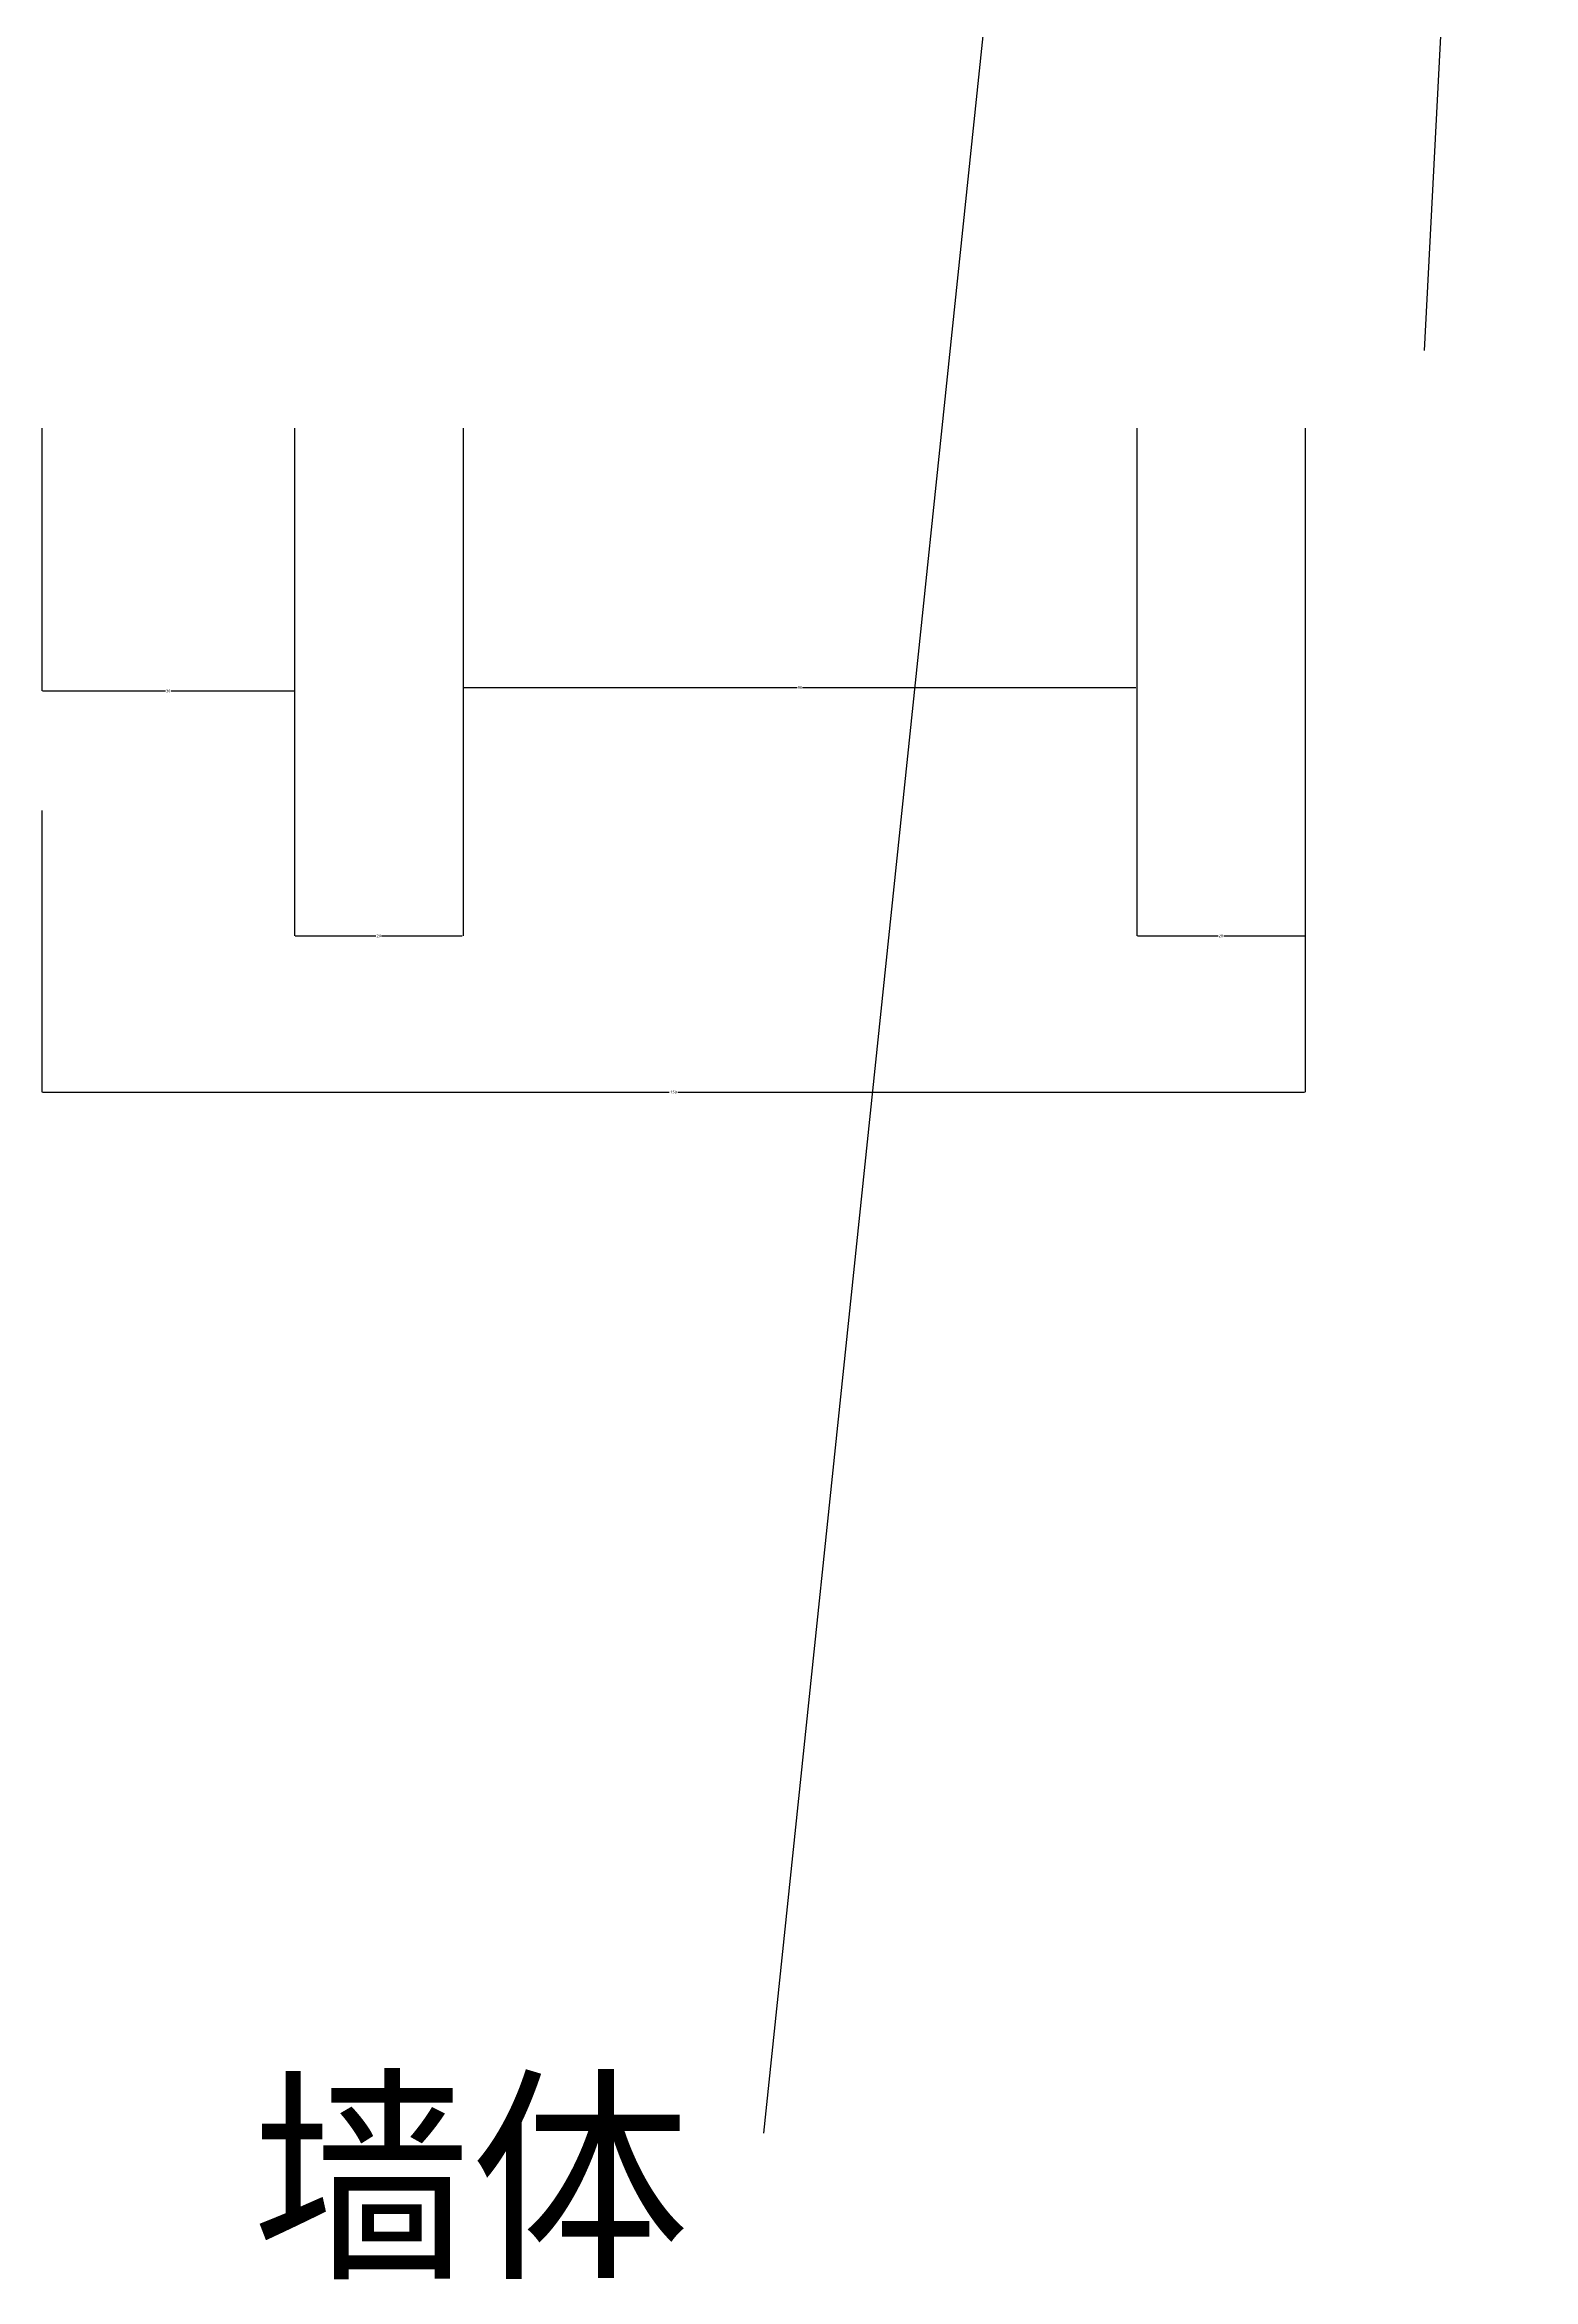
# Model space of a CAD drawing. Header units: metres. Extents: x 223 to 5327, y 242 to 6977.
# Drawn here: x 3529 to 4060, y 242 to 1038 of the extents above; entities that cross this region are included whole.
import ezdxf

# ---------------------------------------------------------------- set-up
doc = ezdxf.new("R2010")
doc.units = ezdxf.units.M
for name, color, linetype in [('3', 3, 'Continuous'), ('DIM', 3, 'Continuous'), ('TEXT', 3, 'Continuous')]:
    doc.layers.add(name, color=color, linetype=linetype)
doc.dimstyles.get("Standard").update_dxf_attribs({"dimtxt": 2.5, "dimasz": 2.5, "dimexe": 1.25, "dimexo": 0.625, "dimtad": 1, "dimcen": 2.5, "dimazin": 3, "dimtfac": 1, "dimtmove": 0, "dimatfit": 3})

# ---------------------------------------------------------------- blocks, each defined once
blk = doc.blocks.new('*D1')
for p, q in [((3528.3, 765.26), (3528.3, 664.9)), ((3978.3, 765.26), (3978.3, 664.9)), ((3528.55, 664.9), (3751.8, 664.9)), ((3754.8, 664.9), (3978.05, 664.9))]:
    blk.add_line(p, q)
at = {"layer": 'Defpoints'}
for p in [(3528.3, 765.26), (3978.3, 765.26), (3528.3, 664.9)]:
    blk.add_point(p, dxfattribs=at)
at = {"layer": 'DIM', "insert": (3753.3, 664.9), "char_height": 1, "attachment_point": 5}
blk.add_mtext('150', dxfattribs=at)
blk = doc.blocks.new('*D2')
for p, q in [((3678.3, 901.43), (3678.3, 809.09)), ((3918.3, 901.43), (3918.3, 809.09)), ((3678.55, 809.09), (3797.3, 809.09)), ((3799.3, 809.09), (3918.05, 809.09))]:
    blk.add_line(p, q)
at = {"layer": 'Defpoints'}
for p in [(3678.3, 901.43), (3918.3, 901.43), (3678.3, 809.09)]:
    blk.add_point(p, dxfattribs=at)
at = {"layer": 'DIM', "insert": (3798.3, 809.09), "char_height": 1, "attachment_point": 5}
blk.add_mtext('80', dxfattribs=at)
blk = doc.blocks.new('*D16')
for p, q in [((3528.3, 901.43), (3528.3, 807.83)), ((3618.3, 901.43), (3618.3, 807.83)), ((3528.55, 807.83), (3572.3, 807.83)), ((3574.3, 807.83), (3618.05, 807.83))]:
    blk.add_line(p, q)
at = {"layer": 'Defpoints'}
for p in [(3528.3, 901.43), (3618.3, 901.43), (3528.3, 807.83)]:
    blk.add_point(p, dxfattribs=at)
at = {"layer": 'DIM', "insert": (3573.3, 807.83), "char_height": 1, "attachment_point": 5}
blk.add_mtext('30', dxfattribs=at)
blk = doc.blocks.new('*D17')
for p, q in [((3618.3, 901.43), (3618.3, 720.57)), ((3678.3, 901.43), (3678.3, 720.57)), ((3618.55, 720.57), (3647.3, 720.57)), ((3649.3, 720.57), (3678.05, 720.57))]:
    blk.add_line(p, q)
at = {"layer": 'Defpoints'}
for p in [(3618.3, 901.43), (3678.3, 901.43), (3618.3, 720.57)]:
    blk.add_point(p, dxfattribs=at)
at = {"layer": 'DIM', "insert": (3648.3, 720.57), "char_height": 1, "attachment_point": 5}
blk.add_mtext('20', dxfattribs=at)
blk = doc.blocks.new('*D56')
for p, q in [((3918.3, 901.43), (3918.3, 720.57)), ((3978.3, 901.43), (3978.3, 720.57)), ((3918.55, 720.57), (3947.3, 720.57)), ((3949.3, 720.57), (3978.05, 720.57))]:
    blk.add_line(p, q)
at = {"layer": 'Defpoints'}
for p in [(3918.3, 901.43), (3978.3, 901.43), (3918.3, 720.57)]:
    blk.add_point(p, dxfattribs=at)
at = {"layer": 'DIM', "insert": (3948.3, 720.57), "char_height": 1, "attachment_point": 5}
blk.add_mtext('20', dxfattribs=at)

msp = doc.modelspace()

# ---------------------------------------------------------------- linework, layer by layer
at = {"layer": '3'}
msp.add_line((4059.59, 1674.55), (4020.73, 929.19), dxfattribs=at)

# ---------------------------------------------------------------- texts
at = {"layer": 'TEXT'}
msp.add_text('墙体', height=60, dxfattribs=at).set_placement((3603.11, 248.35))

# ---------------------------------------------------------------- dimensions: what is measured, and where the dimension line sits
at = {"layer": 'DIM'}
for base, p1, p2, text, picture, middle in [((3528.3, 807.83), (3528.3, 901.43), (3618.3, 901.43), '30', '*D16', (3573.3, 807.83)), ((3618.3, 720.57), (3618.3, 901.43), (3678.3, 901.43), '20', '*D17', (3648.3, 720.57)), ((3678.3, 809.09), (3678.3, 901.43), (3918.3, 901.43), '80', '*D2', (3798.3, 809.09)), ((3918.3, 720.57), (3918.3, 901.43), (3978.3, 901.43), '20', '*D56', (3948.3, 720.57)), ((3528.3, 664.9), (3528.3, 765.26), (3978.3, 765.26), '150', '*D1', (3753.3, 664.9))]:
    dim = msp.add_linear_dim(base=base, p1=p1, p2=p2, text=text, dimstyle='Standard', dxfattribs=at)
    dim.commit()
    dim.dimension.update_dxf_attribs({"geometry": picture, "text_midpoint": middle})

# ---------------------------------------------------------------- leaders
msp.add_leader([(3884.51, 1243.08), (3785.36, 293.99)], dimstyle='Standard', dxfattribs=at)

doc.saveas('drawing.dxf')
